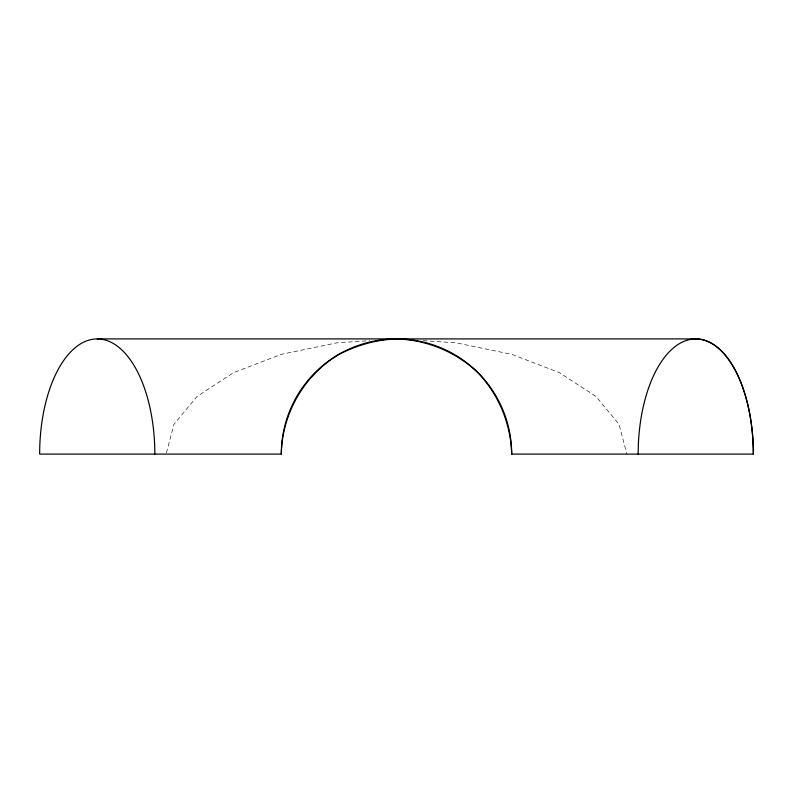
<?xml version="1.0" encoding="UTF-8"?>
<svg xmlns="http://www.w3.org/2000/svg" width="793" height="793" viewBox="0 0 793 793"><rect width="100%" height="100%" fill="white"/><g stroke="black" fill="none" stroke-linecap="round" stroke-linejoin="round"><path stroke-width="0.59" stroke-dasharray="3.96 2.97" d="M166.441 452.902L173.984 424.285L196.991 396.5L233.608 372.641L281.317 354.342L336.876 342.834L369.726 340.673M423.274 340.673L456.124 342.834L511.683 354.342L559.392 372.641L596.009 396.5L619.016 424.285L626.866 454.092"/><path stroke-width="1.19" d="M389.194 339.384L396.5 338.908A115.183 115.183 0 0 1 511.683 454.092L753.35 454.092A115.183 57.592 90 0 0 695.758 338.908L97.242 338.908A115.183 57.592 90 0 0 39.65 454.092L281.317 454.092C282.001 413.54 304.125 375.208 338.908 354.342C359.021 344.34 381.175 337.838 403.806 339.384M511.683 454.092C510.801 423.7 498.817 394.755 477.951 372.641C455.836 351.775 426.892 339.791 396.5 338.908A115.183 115.183 0 0 0 281.317 454.092M97.242 338.908A115.183 57.592 90 0 1 154.833 454.092M638.167 454.092A115.183 57.592 90 0 1 695.758 338.908A115.183 57.592 -90 0 1 753.35 454.092"/></g></svg>
